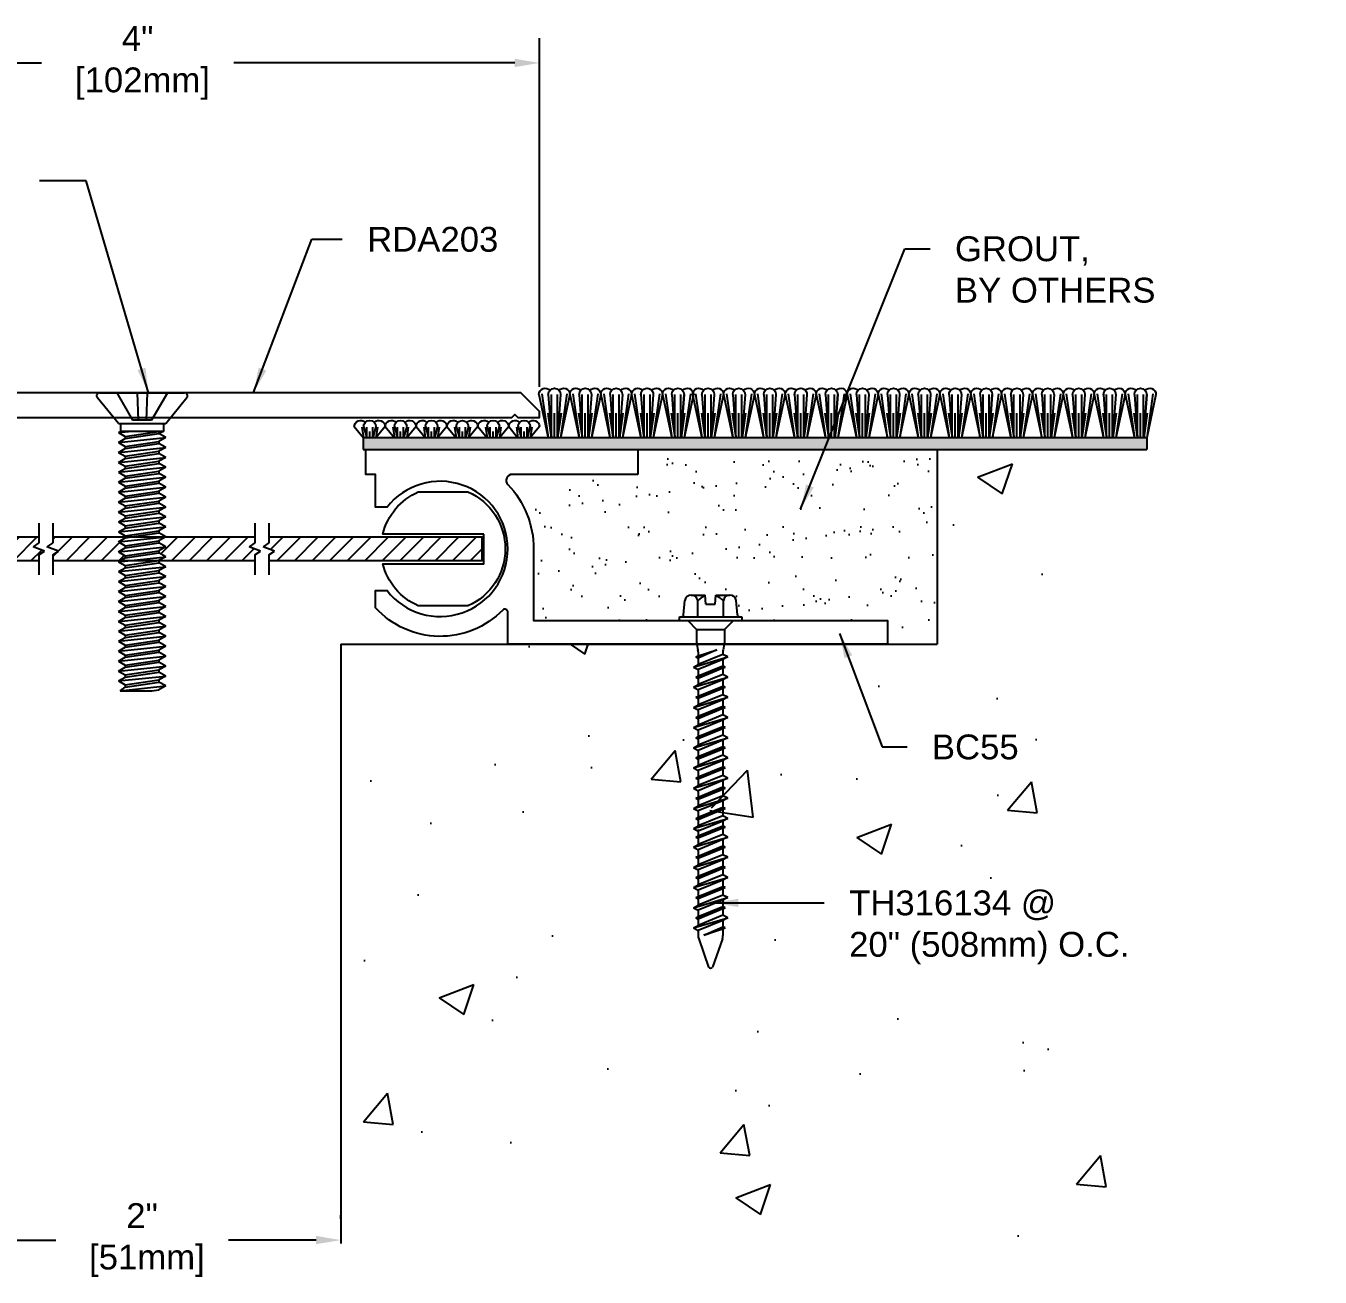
# Model space of a CAD drawing. Header units: inches. Extents: x -4.5 to 9.3, y 15.3 to 21.6.
# Drawn here: x 2.79 to 9.31, y 15.3 to 21.6 of the extents above; entities that cross this region are included whole.
import ezdxf

# ---------------------------------------------------------------- set-up
doc = ezdxf.new("R2010")
doc.units = ezdxf.units.IN
doc.header["$MEASUREMENT"] = 0
for name, color, linetype in [('Anchors', 4, 'Continuous'), ('Conditions', 1, 'Continuous'), ('Dimensions', 3, 'Continuous'), ('Metals', 7, 'Continuous'), ('TEXT', 2, 'Continuous')]:
    doc.layers.add(name, color=color, linetype=linetype)
doc.styles.add('ARIAL', font='arial.ttf')
doc.styles.get("Standard").update_dxf_attribs({"font": 'arial.ttf'})
doc.dimstyles.new('Arial', dxfattribs={"dimtxt": 0.125, "dimasz": 0.125, "dimexe": 0.125, "dimexo": 0.125, "dimgap": 0.125, "dimtad": 0, "dimtih": 1, "dimtoh": 1, "dimdec": 4, "dimzin": 3, "dimdsep": 46, "dimlunit": 4, "dimtxsty": 'ARIAL', "dimcen": 0.125, "dimadec": 0, "dimazin": 0, "dimtfac": 1, "dimtdec": 4, "dimtofl": 0, "dimtmove": 0, "dimatfit": 3, "dimfxl": 0, "dimfrac": 2, "dimtolj": 1, "dimtzin": 0, "dimarcsym": 0})

# ---------------------------------------------------------------- blocks, each defined once
blk = doc.blocks.new('*D12')
at = {"layer": 'Defpoints', "color": 0}
for p in [(5.3785, 21.4108), (1.3785, 19.6565), (5.3785, 19.6565)]:
    blk.add_point(p, dxfattribs=at)
at = {"layer": 'Dimensions', "color": 0, "lineweight": -2}
for p, q in [((1.3785, 19.7815), (1.3785, 21.5358)), ((5.3785, 19.7815), (5.3785, 21.5358)), ((1.5035, 21.4108), (2.8729, 21.4108)), ((5.2535, 21.4108), (3.8394, 21.4108))]:
    blk.add_line(p, q, dxfattribs=at)
at = {"layer": 'Dimensions', "color": 0}
for points in [[(1.5035, 21.4316), (1.5035, 21.3899), (1.3785, 21.4108)], [(5.2535, 21.4316), (5.2535, 21.3899), (5.3785, 21.4108)]]:
    blk.add_solid(points, dxfattribs=at)
at = {"layer": 'Dimensions', "color": 0, "insert": (3.3561, 21.4108), "char_height": 0.125, "attachment_point": 5, "style": 'ARIAL'}
blk.add_mtext('\\A1;4"\\P [102mm]', dxfattribs=at)
blk = doc.blocks.new('*D13')
at = {"layer": 'Defpoints', "color": 0}
for p in [(2.3785, 16.9784), (4.3785, 15.4888), (4.3785, 15.4709)]:
    blk.add_point(p, dxfattribs=at)
at = {"layer": 'Dimensions', "color": 0, "lineweight": -2}
for p, q in [((2.3785, 16.8534), (2.3785, 15.3638)), ((4.3785, 15.5959), (4.3785, 15.6138)), ((2.5035, 15.4888), (2.9438, 15.4888)), ((4.2535, 15.4888), (3.8132, 15.4888))]:
    blk.add_line(p, q, dxfattribs=at)
at = {"layer": 'Dimensions', "color": 0}
for points in [[(2.5035, 15.5097), (2.5035, 15.468), (2.3785, 15.4888)], [(4.2535, 15.5097), (4.2535, 15.468), (4.3785, 15.4888)]]:
    blk.add_solid(points, dxfattribs=at)
at = {"layer": 'Dimensions', "color": 0, "insert": (3.3785, 15.4888), "char_height": 0.125, "attachment_point": 5, "style": 'ARIAL'}
blk.add_mtext('\\A1;2"\\P [51mm]', dxfattribs=at)
blk = doc.blocks.new('TH316134')
for p, q in [((-0.1352, 0.029), (-0.129, 0.1001)), ((-0.0968, 0.1275), (-0.0272, 0.1275)), ((-0.0645, 0.0187), (-0.0645, 0.1001)), ((-0.0232, 0.0825), (-0.0272, 0.1275)), ((-0.0232, 0.0825), (0.0233, 0.0825)), ((0.0233, 0.0825), (0.0272, 0.1275)), ((0.0272, 0.1275), (0.0967, 0.1275)), ((0.0645, 0.0187), (0.0645, 0.1001)), ((0.1352, 0.029), (0.129, 0.1001)), ((-0.1568, 0), (-0.1568, 0.0187)), ((-0.1568, 0.0187), (0.1568, 0.0187)), ((-0.1568, 0), (0.1568, 0)), ((-0.1148, 0), (-0.0698, -0.045)), ((0.1148, 0), (0.0698, -0.045)), ((0.1568, 0.0187), (0.1568, 0)), ((-0.0698, -0.045), (-0.0698, -0.1121)), ((-0.0698, -0.045), (0.0698, -0.045)), ((0.0698, -0.045), (0.0698, -0.1121)), ((-0.0687, -0.1217), (-0.0633, -0.1477)), ((0.0687, -0.1217), (0.0633, -0.1477)), ((-0.0862, -0.2344), (0.0863, -0.1836)), ((-0.0737, -0.1836), (0.0321, -0.1471)), ((-0.0737, -0.1836), (-0.0623, -0.1774)), ((-0.0737, -0.1836), (-0.0623, -0.1898)), ((-0.0623, -0.1774), (0.0321, -0.1471)), ((0.0321, -0.1471), (-0.0623, -0.1898)), ((-0.0623, -0.1573), (-0.0623, -0.1774)), ((0.0623, -0.1707), (-0.0623, -0.2215)), ((-0.0623, -0.1898), (-0.0623, -0.2215)), ((0.0623, -0.1573), (0.0623, -0.1707)), ((0.0863, -0.1836), (0.0623, -0.1707)), ((0.0863, -0.1836), (0.0623, -0.1965)), ((-0.0862, -0.2344), (-0.0623, -0.2215)), ((-0.0862, -0.2344), (-0.0623, -0.2473)), ((-0.0737, -0.2852), (0.0737, -0.2344)), ((0.0623, -0.1965), (-0.0623, -0.2473)), ((-0.0623, -0.279), (0.0623, -0.2282)), ((0.0623, -0.2405), (-0.0623, -0.2913)), ((-0.0623, -0.2473), (-0.0623, -0.279)), ((0.0623, -0.1965), (0.0623, -0.2282)), ((0.0737, -0.2344), (0.0623, -0.2282)), ((0.0737, -0.2344), (0.0623, -0.2405)), ((0.0623, -0.2405), (0.0623, -0.2722)), ((-0.0862, -0.3359), (0.0863, -0.2852)), ((-0.0862, -0.3359), (-0.0623, -0.323)), ((-0.0737, -0.2852), (-0.0623, -0.279)), ((-0.0737, -0.2852), (-0.0623, -0.2913)), ((0.0623, -0.2722), (-0.0623, -0.323)), ((-0.0623, -0.2913), (-0.0623, -0.323)), ((0.0623, -0.2981), (-0.0623, -0.3489)), ((0.0863, -0.2852), (0.0623, -0.2722)), ((0.0863, -0.2852), (0.0623, -0.2981)), ((0.0623, -0.2981), (0.0623, -0.3298)), ((-0.0862, -0.3359), (-0.0623, -0.3489)), ((-0.0862, -0.4375), (0.0863, -0.3867)), ((-0.0737, -0.3867), (0.0737, -0.3359)), ((-0.0737, -0.3867), (-0.0623, -0.3806)), ((-0.0737, -0.3867), (-0.0623, -0.3929)), ((-0.0623, -0.3806), (0.0623, -0.3298)), ((0.0623, -0.3421), (-0.0623, -0.3929)), ((-0.0623, -0.3489), (-0.0623, -0.3806)), ((0.0623, -0.3738), (-0.0623, -0.4246)), ((0.0737, -0.3359), (0.0623, -0.3298)), ((0.0737, -0.3359), (0.0623, -0.3421)), ((0.0623, -0.3421), (0.0623, -0.3738)), ((0.0863, -0.3867), (0.0623, -0.3738)), ((0.0863, -0.3867), (0.0623, -0.3996)), ((-0.0862, -0.4375), (-0.0623, -0.4246)), ((-0.0862, -0.4375), (-0.0623, -0.4504)), ((-0.0737, -0.4883), (0.0737, -0.4375)), ((-0.0623, -0.3929), (-0.0623, -0.4246)), ((0.0623, -0.3996), (-0.0623, -0.4504)), ((-0.0623, -0.4821), (0.0623, -0.4313)), ((0.0623, -0.4437), (-0.0623, -0.4944)), ((-0.0623, -0.4504), (-0.0623, -0.4821)), ((0.0623, -0.3996), (0.0623, -0.4313)), ((0.0737, -0.4375), (0.0623, -0.4313)), ((0.0737, -0.4375), (0.0623, -0.4437)), ((0.0623, -0.4437), (0.0623, -0.4754)), ((-0.0862, -0.5391), (0.0863, -0.4883)), ((-0.0737, -0.4883), (-0.0623, -0.4821)), ((-0.0737, -0.4883), (-0.0623, -0.4944)), ((0.0623, -0.4754), (-0.0623, -0.5261)), ((-0.0623, -0.4944), (-0.0623, -0.5261)), ((0.0623, -0.5012), (-0.0623, -0.552)), ((0.0863, -0.4883), (0.0623, -0.4754)), ((0.0863, -0.4883), (0.0623, -0.5012)), ((0.0623, -0.5012), (0.0623, -0.5329)), ((-0.0862, -0.5391), (-0.0623, -0.5261)), ((-0.0862, -0.5391), (-0.0623, -0.552)), ((-0.0737, -0.5898), (0.0737, -0.5391)), ((-0.0737, -0.5898), (-0.0623, -0.5837)), ((-0.0623, -0.5837), (0.0623, -0.5329)), ((0.0623, -0.5452), (-0.0623, -0.596)), ((-0.0623, -0.552), (-0.0623, -0.5837)), ((0.0623, -0.5769), (-0.0623, -0.6277)), ((0.0737, -0.5391), (0.0623, -0.5329)), ((0.0737, -0.5391), (0.0623, -0.5452)), ((0.0623, -0.5452), (0.0623, -0.5769)), ((0.0863, -0.5898), (0.0623, -0.5769)), ((-0.0862, -0.6406), (0.0863, -0.5898)), ((-0.0862, -0.6406), (-0.0623, -0.6277)), ((-0.0862, -0.6406), (-0.0623, -0.6535)), ((-0.0737, -0.5898), (-0.0623, -0.596)), ((-0.0737, -0.6914), (0.0737, -0.6406)), ((-0.0623, -0.596), (-0.0623, -0.6277)), ((0.0623, -0.6028), (-0.0623, -0.6535)), ((-0.0623, -0.6852), (0.0623, -0.6345)), ((0.0623, -0.6468), (-0.0623, -0.6976)), ((0.0863, -0.5898), (0.0623, -0.6028)), ((0.0623, -0.6028), (0.0623, -0.6345)), ((0.0737, -0.6406), (0.0623, -0.6345)), ((0.0737, -0.6406), (0.0623, -0.6468)), ((0.0623, -0.6468), (0.0623, -0.6785)), ((-0.0862, -0.7422), (0.0863, -0.6914)), ((-0.0737, -0.6914), (-0.0623, -0.6852)), ((-0.0737, -0.6914), (-0.0623, -0.6976)), ((-0.0623, -0.6535), (-0.0623, -0.6852)), ((0.0623, -0.6785), (-0.0623, -0.7293)), ((-0.0623, -0.6976), (-0.0623, -0.7293)), ((0.0623, -0.7043), (-0.0623, -0.7551)), ((0.0863, -0.6914), (0.0623, -0.6785)), ((0.0863, -0.6914), (0.0623, -0.7043)), ((0.0623, -0.7043), (0.0623, -0.736)), ((-0.0862, -0.7422), (-0.0623, -0.7293)), ((-0.0862, -0.7422), (-0.0623, -0.7551)), ((-0.0737, -0.793), (0.0737, -0.7422)), ((-0.0623, -0.7868), (0.0623, -0.736)), ((0.0623, -0.7484), (-0.0623, -0.7991)), ((-0.0623, -0.7551), (-0.0623, -0.7868)), ((0.0623, -0.78), (-0.0623, -0.8308)), ((0.0737, -0.7422), (0.0623, -0.736)), ((0.0737, -0.7422), (0.0623, -0.7484)), ((0.0623, -0.7484), (0.0623, -0.78)), ((0.0863, -0.793), (0.0623, -0.78)), ((-0.0862, -0.8437), (0.0863, -0.793)), ((-0.0862, -0.8437), (-0.0623, -0.8308)), ((-0.0862, -0.8437), (-0.0623, -0.8567)), ((-0.0737, -0.793), (-0.0623, -0.7868)), ((-0.0737, -0.793), (-0.0623, -0.7991)), ((-0.0737, -0.8945), (0.0737, -0.8437)), ((-0.0623, -0.7991), (-0.0623, -0.8308)), ((0.0623, -0.8059), (-0.0623, -0.8567)), ((-0.0623, -0.8884), (0.0623, -0.8376)), ((0.0863, -0.793), (0.0623, -0.8059)), ((0.0623, -0.8059), (0.0623, -0.8376)), ((0.0737, -0.8437), (0.0623, -0.8376)), ((0.0737, -0.8437), (0.0623, -0.8499)), ((-0.0862, -0.9453), (0.0863, -0.8945)), ((-0.0737, -0.8945), (-0.0623, -0.8884)), ((-0.0737, -0.8945), (-0.0623, -0.9007)), ((0.0623, -0.8499), (-0.0623, -0.9007)), ((-0.0623, -0.8567), (-0.0623, -0.8884)), ((0.0623, -0.8816), (-0.0623, -0.9324)), ((-0.0623, -0.9007), (-0.0623, -0.9324)), ((0.0623, -0.9075), (-0.0623, -0.9582)), ((0.0623, -0.8499), (0.0623, -0.8816)), ((0.0863, -0.8945), (0.0623, -0.8816)), ((0.0863, -0.8945), (0.0623, -0.9075)), ((0.0623, -0.9075), (0.0623, -0.9391)), ((-0.0862, -0.9453), (-0.0623, -0.9324)), ((-0.0862, -0.9453), (-0.0623, -0.9582)), ((-0.0737, -0.9961), (0.0737, -0.9453)), ((-0.0623, -0.9899), (0.0623, -0.9391)), ((0.0623, -0.9515), (-0.0623, -1.0023)), ((-0.0623, -0.9582), (-0.0623, -0.9899)), ((0.0737, -0.9453), (0.0623, -0.9391)), ((0.0737, -0.9453), (0.0623, -0.9515)), ((0.0623, -0.9515), (0.0623, -0.9832)), ((-0.0862, -1.0469), (0.0863, -0.9961)), ((-0.0862, -1.0469), (-0.0623, -1.034)), ((-0.0737, -0.9961), (-0.0623, -0.9899)), ((-0.0737, -0.9961), (-0.0623, -1.0023)), ((-0.0737, -1.0898), (0.0737, -1.0391)), ((0.0623, -0.9832), (-0.0623, -1.034)), ((-0.0623, -1.0023), (-0.0623, -1.034)), ((0.0623, -1.009), (-0.0623, -1.0598)), ((-0.0623, -1.0837), (0.0623, -1.0329)), ((0.0863, -0.9961), (0.0623, -0.9832)), ((0.0863, -0.9961), (0.0623, -1.009)), ((0.0623, -1.0012), (0.0623, -1.0329)), ((0.0737, -1.0391), (0.0623, -1.0329)), ((0.0737, -1.0391), (0.0623, -1.0452)), ((-0.0862, -1.0469), (-0.0623, -1.0598)), ((-0.0862, -1.1406), (0.0863, -1.0898)), ((-0.0737, -1.0898), (-0.0623, -1.0837)), ((-0.0737, -1.0898), (-0.0623, -1.096)), ((0.0623, -1.0452), (-0.0623, -1.096)), ((-0.0623, -1.052), (-0.0623, -1.0837)), ((0.0623, -1.0769), (-0.0623, -1.1277)), ((-0.0623, -1.096), (-0.0623, -1.1277)), ((0.0623, -1.1028), (-0.0623, -1.1535)), ((0.0623, -1.0452), (0.0623, -1.0769)), ((0.0863, -1.0898), (0.0623, -1.0769)), ((0.0863, -1.0898), (0.0623, -1.1028)), ((0.0623, -1.1028), (0.0623, -1.1345)), ((-0.0862, -1.1406), (-0.0623, -1.1277)), ((-0.0862, -1.1406), (-0.0623, -1.1535)), ((-0.0737, -1.1914), (0.0737, -1.1406)), ((-0.0623, -1.1852), (0.0623, -1.1345)), ((0.0623, -1.1468), (-0.0623, -1.1976)), ((-0.0623, -1.1535), (-0.0623, -1.1852)), ((0.0737, -1.1406), (0.0623, -1.1345)), ((0.0737, -1.1406), (0.0623, -1.1468)), ((0.0623, -1.1468), (0.0623, -1.1785)), ((-0.0862, -1.2422), (0.0863, -1.1914)), ((-0.0862, -1.2422), (-0.0623, -1.2293)), ((-0.0737, -1.1914), (-0.0623, -1.1852)), ((-0.0737, -1.1914), (-0.0623, -1.1976)), ((0.0623, -1.1785), (-0.0623, -1.2293)), ((-0.0623, -1.1976), (-0.0623, -1.2293)), ((0.0623, -1.2043), (-0.0623, -1.2551)), ((-0.0623, -1.2868), (0.0623, -1.236)), ((0.0863, -1.1914), (0.0623, -1.1785)), ((0.0863, -1.1914), (0.0623, -1.2043)), ((0.0623, -1.2043), (0.0623, -1.236)), ((0.0737, -1.2422), (0.0623, -1.236)), ((-0.0862, -1.2422), (-0.0623, -1.2551)), ((-0.0862, -1.3437), (0.0863, -1.293)), ((-0.0737, -1.293), (0.0737, -1.2422)), ((-0.0737, -1.293), (-0.0623, -1.2868)), ((-0.0737, -1.293), (-0.0623, -1.2991)), ((0.0623, -1.2484), (-0.0623, -1.2991)), ((-0.0623, -1.2551), (-0.0623, -1.2868)), ((0.0623, -1.28), (-0.0623, -1.3308)), ((-0.0623, -1.2991), (-0.0623, -1.3308)), ((0.0737, -1.2422), (0.0623, -1.2484)), ((0.0623, -1.2484), (0.0623, -1.28)), ((0.0863, -1.293), (0.0623, -1.28)), ((0.0863, -1.293), (0.0623, -1.3059)), ((-0.0862, -1.3437), (-0.0623, -1.3308)), ((-0.0862, -1.3437), (-0.0623, -1.3567)), ((-0.0737, -1.3945), (0.0737, -1.3437)), ((0.0623, -1.3059), (-0.0623, -1.3567)), ((-0.0623, -1.3884), (0.0623, -1.3376)), ((0.0623, -1.3499), (-0.0623, -1.4007)), ((-0.0623, -1.3567), (-0.0623, -1.3884)), ((0.0623, -1.3059), (0.0623, -1.3376)), ((0.0737, -1.3437), (0.0623, -1.3376)), ((0.0737, -1.3437), (0.0623, -1.3499)), ((0.0623, -1.3499), (0.0623, -1.3816)), ((-0.0862, -1.4453), (0.0863, -1.3945)), ((-0.0862, -1.4453), (-0.0623, -1.4324)), ((-0.0737, -1.3945), (-0.0623, -1.3884)), ((-0.0737, -1.3945), (-0.0623, -1.4007)), ((0.0623, -1.3816), (-0.0623, -1.4324)), ((-0.0623, -1.4007), (-0.0623, -1.4324)), ((0.0623, -1.4075), (-0.0623, -1.4582)), ((0.0863, -1.3945), (0.0623, -1.3816)), ((0.0863, -1.3945), (0.0623, -1.4075)), ((0.0623, -1.4075), (0.0623, -1.4391)), ((-0.0862, -1.4453), (-0.0623, -1.4582)), ((-0.0862, -1.5469), (0.0863, -1.4961)), ((-0.0737, -1.4961), (0.0737, -1.4453)), ((-0.0737, -1.4961), (-0.0623, -1.4899)), ((-0.0737, -1.4961), (-0.0623, -1.5023)), ((-0.0623, -1.4899), (0.0623, -1.4391)), ((0.0623, -1.4515), (-0.0623, -1.5023)), ((-0.0623, -1.4582), (-0.0623, -1.4899)), ((0.0623, -1.4832), (-0.0623, -1.534)), ((0.0737, -1.4453), (0.0623, -1.4391)), ((0.0737, -1.4453), (0.0623, -1.4515)), ((0.0623, -1.4515), (0.0623, -1.4832)), ((0.0863, -1.4961), (0.0623, -1.4832)), ((0.0863, -1.4961), (0.0623, -1.509)), ((-0.0862, -1.5469), (-0.0623, -1.534)), ((-0.0862, -1.5469), (-0.0623, -1.5598)), ((-0.0623, -1.5023), (-0.0623, -1.534)), ((0.0623, -1.509), (-0.0623, -1.5598)), ((-0.0623, -1.5598), (-0.0623, -1.5857)), ((-0.0335, -1.5838), (0.0623, -1.5407)), ((-0.0335, -1.5838), (0.0737, -1.5469)), ((0.0623, -1.553), (-0.0335, -1.5838)), ((0.0623, -1.509), (0.0623, -1.5407)), ((0.0737, -1.5469), (0.0623, -1.5407)), ((0.0737, -1.5469), (0.0623, -1.553)), ((0.0623, -1.553), (0.0623, -1.5857)), ((-0.0596, -1.601), (-0.0096, -1.7438)), ((0.0596, -1.601), (0.0096, -1.7438))]:
    blk.add_line(p, q)
for centre, radius, start, end in [((-0.0968, 0.0948), 0.0327, 9.28497, 170.71503), ((0, 0.0379), 0.0896, 107.42152, 136.04074), ((0, 0.0379), 0.0896, 43.95926, 72.57848), ((0.0967, 0.0948), 0.0327, 9.28497, 170.71503), ((-0.1464, 0.03), 0.0112, 270, 355), ((0.1464, 0.03), 0.0112, 185, 270), ((-0.0232, -0.1121), 0.0465, 180, 191.9357), ((0.0233, -0.1121), 0.0465, 348.0643, 0), ((-0.1088, -0.1573), 0.0465, 0, 11.9357), ((0.1088, -0.1573), 0.0465, 168.0643, 180), ((-0.0158, -1.5857), 0.0465, 180, 199.30575), ((0.0158, -1.5857), 0.0465, 340.69425, 0), ((0, -1.7394), 0.0106, 204.10008, 335.89992)]:
    blk.add_arc(centre, radius, start, end)
blk = doc.blocks.new('Bc55')
blk.add_lwpolyline([(1.38, 0.855), (2.0131, 0.855, -0.659567), (2.0348, 0.8043, 0.192706), (1.905, 0.48), (1.905, 0.12), (0.125, 0.12), (0.125, 0), (2.035, 0), (2.035, 0.1616, -0.671875), (2.0607, 0.1721, 0.430668), (2.7, 0.1834), (2.7, 0.27), (2.6424, 0.27, -2.892356), (2.6424, 0.69), (2.7, 0.69), (2.7, 0.855), (2.75, 0.855), (2.75, 0.98), (1.38, 0.98)], format="xyb", close=True)
blk = doc.blocks.new('F14112S')
for p, q in [((-0.214, 0), (0.214, 0)), ((-0.1275, 0), (-0.0475, -0.1375)), ((-0.0247, 0), (-0.0198, -0.1375)), ((0.0247, 0), (0.0198, -0.1375)), ((0.1275, 0), (0.0475, -0.1375)), ((-0.119, -0.1554), (-0.2257, -0.0244)), ((0.119, -0.1554), (0.2257, -0.0244)), ((-0.119, -0.1554), (0.119, -0.1554)), ((-0.119, -0.2), (-0.108, -0.1946)), ((-0.119, -0.2), (-0.0679, -0.1946)), ((-0.108, -0.1554), (-0.108, -0.1946)), ((0.108, -0.1946), (-0.108, -0.1946)), ((-0.085, -0.2196), (0.085, -0.1946)), ((0.0475, -0.1375), (-0.0475, -0.1375)), ((0.108, -0.1946), (0.085, -0.2054)), ((0.108, -0.1554), (0.108, -0.1946)), ((-0.119, -0.2), (-0.085, -0.2196)), ((-0.119, -0.25), (0.119, -0.225)), ((-0.119, -0.25), (-0.085, -0.2304)), ((-0.119, -0.25), (-0.085, -0.2696)), ((-0.085, -0.2304), (0.085, -0.2054)), ((-0.085, -0.2196), (-0.085, -0.2304)), ((-0.085, -0.2696), (0.085, -0.2446)), ((-0.085, -0.2804), (0.085, -0.2554)), ((0.119, -0.225), (0.085, -0.2054)), ((0.119, -0.225), (0.085, -0.2446)), ((0.085, -0.2446), (0.085, -0.2554)), ((0.119, -0.275), (0.085, -0.2554)), ((-0.119, -0.3), (0.119, -0.275)), ((-0.119, -0.3), (-0.085, -0.2804)), ((-0.119, -0.3), (-0.085, -0.3196)), ((-0.119, -0.35), (0.119, -0.325)), ((-0.085, -0.2696), (-0.085, -0.2804)), ((-0.085, -0.3196), (0.085, -0.2946)), ((-0.085, -0.3304), (0.085, -0.3054)), ((-0.085, -0.3196), (-0.085, -0.3304)), ((0.119, -0.275), (0.085, -0.2946)), ((0.085, -0.2946), (0.085, -0.3054)), ((0.119, -0.325), (0.085, -0.3054)), ((0.119, -0.325), (0.085, -0.3446)), ((-0.119, -0.35), (-0.085, -0.3304)), ((-0.119, -0.35), (-0.085, -0.3696)), ((-0.119, -0.4), (0.119, -0.375)), ((-0.119, -0.4), (-0.085, -0.3804)), ((-0.085, -0.3696), (0.085, -0.3446)), ((-0.085, -0.3804), (0.085, -0.3554)), ((-0.085, -0.3696), (-0.085, -0.3804)), ((0.085, -0.3446), (0.085, -0.3554)), ((0.119, -0.375), (0.085, -0.3554)), ((0.119, -0.375), (0.085, -0.3946)), ((-0.119, -0.4), (-0.085, -0.4196)), ((-0.119, -0.45), (0.119, -0.425)), ((-0.119, -0.45), (-0.085, -0.4304)), ((-0.119, -0.45), (-0.085, -0.4696)), ((-0.085, -0.4196), (0.085, -0.3946)), ((-0.085, -0.4304), (0.085, -0.4054)), ((-0.085, -0.4196), (-0.085, -0.4304)), ((-0.085, -0.4696), (0.085, -0.4446)), ((-0.085, -0.4804), (0.085, -0.4554)), ((0.085, -0.3946), (0.085, -0.4054)), ((0.119, -0.425), (0.085, -0.4054)), ((0.119, -0.425), (0.085, -0.4446)), ((0.085, -0.4446), (0.085, -0.4554)), ((0.119, -0.475), (0.085, -0.4554)), ((-0.119, -0.5), (0.119, -0.475)), ((-0.119, -0.5), (-0.085, -0.4804)), ((-0.119, -0.5), (-0.085, -0.5196)), ((-0.085, -0.4696), (-0.085, -0.4804)), ((-0.085, -0.5196), (0.085, -0.4946)), ((-0.085, -0.5304), (0.085, -0.5054)), ((-0.085, -0.5196), (-0.085, -0.5304)), ((0.119, -0.475), (0.085, -0.4946)), ((0.085, -0.4946), (0.085, -0.5054)), ((0.119, -0.525), (0.085, -0.5054)), ((-0.119, -0.55), (0.119, -0.525)), ((-0.119, -0.55), (-0.085, -0.5304)), ((-0.119, -0.55), (-0.085, -0.5696)), ((-0.119, -0.6), (0.119, -0.575)), ((-0.119, -0.6), (-0.085, -0.5804)), ((-0.085, -0.5696), (0.085, -0.5446)), ((-0.085, -0.5804), (0.085, -0.5554)), ((-0.085, -0.5696), (-0.085, -0.5804)), ((0.119, -0.525), (0.085, -0.5446)), ((0.085, -0.5446), (0.085, -0.5554)), ((0.119, -0.575), (0.085, -0.5554)), ((0.119, -0.575), (0.085, -0.5946)), ((-0.119, -0.6), (-0.085, -0.6196)), ((-0.119, -0.65), (0.119, -0.625)), ((-0.119, -0.65), (-0.085, -0.6304)), ((-0.119, -0.65), (-0.085, -0.6696)), ((-0.085, -0.6196), (0.085, -0.5946)), ((-0.085, -0.6304), (0.085, -0.6054)), ((-0.085, -0.6196), (-0.085, -0.6304)), ((-0.085, -0.6696), (0.085, -0.6446)), ((0.085, -0.5946), (0.085, -0.6054)), ((0.119, -0.625), (0.085, -0.6054)), ((0.119, -0.625), (0.085, -0.6446)), ((0.085, -0.6446), (0.085, -0.6554)), ((-0.119, -0.7), (0.119, -0.675)), ((-0.119, -0.7), (-0.085, -0.6804)), ((-0.119, -0.7), (-0.085, -0.7196)), ((-0.085, -0.6804), (0.085, -0.6554)), ((-0.085, -0.6696), (-0.085, -0.6804)), ((-0.085, -0.7196), (0.085, -0.6946)), ((-0.085, -0.7304), (0.085, -0.7054)), ((0.119, -0.675), (0.085, -0.6554)), ((0.119, -0.675), (0.085, -0.6946)), ((0.085, -0.6946), (0.085, -0.7054)), ((0.119, -0.725), (0.085, -0.7054)), ((-0.119, -0.75), (0.119, -0.725)), ((-0.119, -0.75), (-0.085, -0.7304)), ((-0.119, -0.75), (-0.085, -0.7696)), ((-0.119, -0.8), (0.119, -0.775)), ((-0.119, -0.8), (-0.085, -0.7804)), ((-0.085, -0.7196), (-0.085, -0.7304)), ((-0.085, -0.7696), (0.085, -0.7446)), ((-0.085, -0.7804), (0.085, -0.7554)), ((-0.085, -0.7696), (-0.085, -0.7804)), ((0.119, -0.725), (0.085, -0.7446)), ((0.085, -0.7446), (0.085, -0.7554)), ((0.119, -0.775), (0.085, -0.7554)), ((0.119, -0.775), (0.085, -0.7946)), ((-0.119, -0.8), (-0.085, -0.8196)), ((-0.119, -0.85), (0.119, -0.825)), ((-0.119, -0.85), (-0.085, -0.8304)), ((-0.085, -0.8196), (0.085, -0.7946)), ((-0.085, -0.8304), (0.085, -0.8054)), ((-0.085, -0.8196), (-0.085, -0.8304)), ((-0.085, -0.8696), (0.085, -0.8446)), ((0.085, -0.7946), (0.085, -0.8054)), ((0.119, -0.825), (0.085, -0.8054)), ((0.119, -0.825), (0.085, -0.8446)), ((0.085, -0.8446), (0.085, -0.8554)), ((-0.119, -0.85), (-0.085, -0.8696)), ((-0.119, -0.9), (0.119, -0.875)), ((-0.119, -0.9), (-0.085, -0.8804)), ((-0.119, -0.9), (-0.085, -0.9196)), ((-0.085, -0.8804), (0.085, -0.8554)), ((-0.085, -0.8696), (-0.085, -0.8804)), ((-0.085, -0.9196), (0.085, -0.8946)), ((-0.085, -0.9304), (0.085, -0.9054)), ((0.119, -0.875), (0.085, -0.8554)), ((0.119, -0.875), (0.085, -0.8946)), ((0.085, -0.8946), (0.085, -0.9054)), ((0.119, -0.925), (0.085, -0.9054)), ((-0.119, -0.95), (0.119, -0.925)), ((-0.119, -0.95), (-0.085, -0.9304)), ((-0.119, -0.95), (-0.085, -0.9696)), ((-0.119, -1), (0.119, -0.975)), ((-0.085, -0.9196), (-0.085, -0.9304)), ((-0.085, -0.9696), (0.085, -0.9446)), ((-0.085, -0.9804), (0.085, -0.9554)), ((-0.085, -0.9696), (-0.085, -0.9804)), ((0.119, -0.925), (0.085, -0.9446)), ((0.085, -0.9446), (0.085, -0.9554)), ((0.119, -0.975), (0.085, -0.9554)), ((0.119, -0.975), (0.085, -0.9946)), ((-0.119, -1), (-0.085, -0.9804)), ((-0.119, -1), (-0.085, -1.0196)), ((-0.119, -1.05), (0.119, -1.025)), ((-0.119, -1.05), (-0.085, -1.0304)), ((-0.085, -1.0196), (0.085, -0.9946)), ((-0.085, -1.0304), (0.085, -1.0054)), ((-0.085, -1.0196), (-0.085, -1.0304)), ((0.085, -0.9946), (0.085, -1.0054)), ((0.119, -1.025), (0.085, -1.0054)), ((0.119, -1.025), (0.085, -1.0446)), ((-0.119, -1.05), (-0.085, -1.0696)), ((-0.119, -1.1), (0.119, -1.075)), ((-0.119, -1.1), (-0.085, -1.0804)), ((-0.119, -1.1), (-0.085, -1.1196)), ((-0.085, -1.0696), (0.085, -1.0446)), ((-0.085, -1.0804), (0.085, -1.0554)), ((-0.085, -1.0696), (-0.085, -1.0804)), ((-0.085, -1.1196), (0.085, -1.0946)), ((-0.085, -1.1304), (0.085, -1.1054)), ((0.085, -1.0446), (0.085, -1.0554)), ((0.119, -1.075), (0.085, -1.0554)), ((0.119, -1.075), (0.085, -1.0946)), ((0.085, -1.0946), (0.085, -1.1054)), ((0.119, -1.125), (0.085, -1.1054)), ((-0.119, -1.15), (0.119, -1.125)), ((-0.119, -1.15), (-0.085, -1.1304)), ((-0.119, -1.15), (-0.085, -1.1696)), ((-0.085, -1.1196), (-0.085, -1.1304)), ((-0.085, -1.1696), (0.085, -1.1446)), ((-0.085, -1.1804), (0.085, -1.1554)), ((-0.085, -1.1696), (-0.085, -1.1804)), ((0.119, -1.125), (0.085, -1.1446)), ((0.085, -1.1446), (0.085, -1.1554)), ((0.119, -1.175), (0.085, -1.1554)), ((-0.119, -1.2), (0.119, -1.175)), ((-0.119, -1.2), (-0.085, -1.1804)), ((-0.119, -1.2), (-0.085, -1.2196)), ((-0.119, -1.25), (0.119, -1.225)), ((-0.119, -1.25), (-0.085, -1.2304)), ((-0.085, -1.2196), (0.085, -1.1946)), ((-0.085, -1.2304), (0.085, -1.2054)), ((-0.085, -1.2196), (-0.085, -1.2304)), ((0.119, -1.175), (0.085, -1.1946)), ((0.085, -1.1946), (0.085, -1.2054)), ((0.119, -1.225), (0.085, -1.2054)), ((0.119, -1.225), (0.085, -1.2446)), ((-0.119, -1.25), (-0.085, -1.2696)), ((-0.119, -1.3), (0.119, -1.275)), ((-0.119, -1.3), (-0.085, -1.2804)), ((-0.119, -1.3), (-0.085, -1.3196)), ((-0.085, -1.2696), (0.085, -1.2446)), ((-0.085, -1.2804), (0.085, -1.2554)), ((-0.085, -1.2696), (-0.085, -1.2804)), ((-0.085, -1.3196), (0.085, -1.2946)), ((0.085, -1.2446), (0.085, -1.2554)), ((0.119, -1.275), (0.085, -1.2554)), ((0.119, -1.275), (0.085, -1.2946)), ((0.085, -1.2946), (0.085, -1.3054)), ((-0.119, -1.35), (0.119, -1.325)), ((-0.119, -1.35), (-0.085, -1.3304)), ((-0.119, -1.35), (-0.085, -1.3696)), ((-0.085, -1.3304), (0.085, -1.3054)), ((-0.085, -1.3196), (-0.085, -1.3304)), ((-0.085, -1.3696), (0.085, -1.3446)), ((-0.085, -1.3804), (0.085, -1.3554)), ((0.119, -1.325), (0.085, -1.3054)), ((0.119, -1.325), (0.085, -1.3446)), ((0.085, -1.3446), (0.085, -1.3554)), ((0.119, -1.375), (0.085, -1.3554)), ((-0.119, -1.4), (0.119, -1.375)), ((-0.119, -1.4), (-0.085, -1.3804)), ((-0.119, -1.4), (-0.085, -1.4196)), ((-0.119, -1.45), (0.119, -1.425)), ((-0.119, -1.45), (-0.085, -1.4304)), ((-0.085, -1.3696), (-0.085, -1.3804)), ((-0.085, -1.4196), (0.085, -1.3946)), ((-0.085, -1.4304), (0.085, -1.4054)), ((-0.085, -1.4196), (-0.085, -1.4304)), ((0.119, -1.375), (0.085, -1.3946)), ((0.085, -1.3946), (0.085, -1.4054)), ((0.119, -1.425), (0.085, -1.4054)), ((0.119, -1.425), (0.085, -1.4446)), ((-0.119, -1.45), (-0.085, -1.4696)), ((-0.1099, -1.5), (0.119, -1.475)), ((-0.1099, -1.5), (-0.085, -1.4804)), ((-0.085, -1.4696), (0.085, -1.4446)), ((-0.085, -1.4804), (0.085, -1.4554)), ((-0.085, -1.4696), (-0.085, -1.4804)), ((0.0485, -1.5), (0.085, -1.4946)), ((0.085, -1.4446), (0.085, -1.4554)), ((0.119, -1.475), (0.085, -1.4554)), ((0.119, -1.475), (0.085, -1.4946)), ((-0.1099, -1.5), (0.0485, -1.5))]:
    blk.add_line(p, q)
for centre, start, end in [((-0.214, -0.015), 90, 219.03203), ((0.214, -0.015), 320.96797, 90)]:
    blk.add_arc(centre, 0.015, start, end)
blk = doc.blocks.new('carpet-teeth2')
for points in [[(1.0485, 1.2527), (1.0952, 1.0335)], [(1.0635, 1.2548), (1.0951, 1.0335)], [(1.111, 1.0335), (1.111, 1.2527)], [(1.1414, 1.0335), (1.1414, 1.2527)], [(1.157, 1.2527), (1.1414, 1.0335)], [(1.2039, 1.2527), (1.1571, 1.0335)], [(1.1888, 1.2548), (1.1573, 1.0335)], [(1.2039, 1.2527), (1.2506, 1.0335)], [(1.2189, 1.2548), (1.2505, 1.0335)], [(1.2507, 1.2527), (1.2664, 1.0335)], [(1.2664, 1.0335), (1.2664, 1.2527)], [(1.2968, 1.0335), (1.2968, 1.2527)], [(1.3124, 1.2527), (1.2968, 1.0335)], [(1.3593, 1.2527), (1.3125, 1.0335)], [(1.3442, 1.2548), (1.3127, 1.0335)], [(1.3593, 1.2527), (1.406, 1.0335)], [(1.3743, 1.2548), (1.4059, 1.0335)], [(1.4061, 1.2527), (1.4218, 1.0335)], [(1.4218, 1.0335), (1.4218, 1.2527)], [(1.4678, 1.2527), (1.4522, 1.0335)], [(1.4522, 1.0335), (1.4522, 1.2527)], [(1.4996, 1.2548), (1.4684, 1.0356)], [(1.5147, 1.2527), (1.4684, 1.0356)], [(1.5147, 1.2527), (1.5614, 1.0335)], [(1.5297, 1.2548), (1.561, 1.0356)], [(1.5615, 1.2527), (1.5772, 1.0335)], [(1.5772, 1.0335), (1.5772, 1.2527)], [(1.6232, 1.2527), (1.6076, 1.0335)], [(1.6076, 1.0335), (1.6076, 1.2527)], [(1.6701, 1.2527), (1.6233, 1.0335)], [(1.655, 1.2548), (1.6238, 1.0356)], [(1.6701, 1.2527), (1.7168, 1.0335)], [(1.6851, 1.2548), (1.7167, 1.0335)], [(1.7169, 1.2527), (1.7326, 1.0335)], [(1.7326, 1.0335), (1.7326, 1.2527)], [(1.7786, 1.2527), (1.763, 1.0335)], [(1.763, 1.0335), (1.763, 1.2527)], [(1.8255, 1.2527), (1.7787, 1.0335)], [(1.8104, 1.2548), (1.7792, 1.0356)], [(1.0926, 1.1585), (1.1104, 1.0335)], [(1.1262, 1.0335), (1.1262, 1.1585)], [(1.1597, 1.1585), (1.1425, 1.0378)], [(1.248, 1.1585), (1.2658, 1.0335)], [(1.2816, 1.0335), (1.2816, 1.1585)], [(1.3151, 1.1585), (1.2973, 1.0335)], [(1.4034, 1.1585), (1.4212, 1.0335)], [(1.437, 1.0335), (1.437, 1.1585)], [(1.4705, 1.1585), (1.4533, 1.0378)], [(1.5588, 1.1585), (1.5766, 1.0335)], [(1.5924, 1.0335), (1.5924, 1.1585)], [(1.6259, 1.1585), (1.6081, 1.0335)], [(1.7142, 1.1585), (1.732, 1.0335)], [(1.7478, 1.0335), (1.7478, 1.1585)], [(1.7813, 1.1585), (1.7635, 1.0335)], [(1.0951, 1.0335), (1.7787, 1.0335)]]:
    blk.add_lwpolyline(points)
blk.add_lwpolyline([(1.0953, 1.2527), (1.111, 1.0335)], close=True)
for centre, radius, start, end in [((1.0797, 1.2527), 0.0312, 41.211, 180), ((1.1262, 1.2527), 0.0308, 0, 180), ((1.1726, 1.2527), 0.0312, 0, 138.789), ((1.2351, 1.2527), 0.0312, 41.211, 180), ((1.2816, 1.2527), 0.0307, 355.92228, 184.07772), ((1.328, 1.2527), 0.0312, 0, 138.789), ((1.3905, 1.2527), 0.0312, 41.211, 180), ((1.437, 1.2527), 0.0308, 0, 180), ((1.4834, 1.2527), 0.0312, 0, 138.789), ((1.5459, 1.2527), 0.0312, 41.211, 180), ((1.5924, 1.2527), 0.0308, 0, 180), ((1.6388, 1.2527), 0.0312, 0, 138.789), ((1.7013, 1.2527), 0.0312, 41.211, 180), ((1.7478, 1.2527), 0.0308, 0, 180), ((1.7942, 1.2527), 0.0312, 0, 138.789)]:
    blk.add_arc(centre, radius, start, end)
at = {"insert": (1.0952, 1.0336), "char_height": 0.0000478, "width": 0.00109, "attachment_point": 1}
blk.add_mtext('{\\fArial|b0|i0|c0|p34;BALCO TOOTHBRUSH}', dxfattribs=at)
blk = doc.blocks.new('carpet-teeth2small')
for points in [[(-0.0466, 0.057), (0.0002, 0)], [(-0.0078, 0.0548), (0, 0)], [(0, 0), (0.6836, 0)], [(0.0107, 0.0324), (0.0154, 0)], [(0.0159, 0), (0.0159, 0.0548)], [(0.0311, 0), (0.0311, 0.0324)], [(0.0619, 0.057), (0.0463, 0)], [(0.0463, 0), (0.0463, 0.0548)], [(0.0515, 0.0324), (0.0475, 0.0043)], [(0.1088, 0.057), (0.062, 0)], [(0.07, 0.0548), (0.0622, 0)], [(0.1088, 0.057), (0.1556, 0)], [(0.1476, 0.0548), (0.1554, 0)], [(0.1557, 0.057), (0.1713, 0)], [(0.1661, 0.0324), (0.1708, 0)], [(0.1713, 0), (0.1713, 0.0548)], [(0.1865, 0), (0.1865, 0.0324)], [(0.2172, 0.057), (0.2017, 0)], [(0.2017, 0), (0.2017, 0.0548)], [(0.2069, 0.0324), (0.2022, 0)], [(0.2642, 0.057), (0.2174, 0)], [(0.2254, 0.0548), (0.2176, 0)], [(0.2642, 0.057), (0.311, 0)], [(0.303, 0.0548), (0.3108, 0)], [(0.3111, 0.057), (0.3267, 0)], [(0.3215, 0.0324), (0.3262, 0)], [(0.3267, 0), (0.3267, 0.0548)], [(0.3419, 0), (0.3419, 0.0324)], [(0.3727, 0.057), (0.3571, 0)], [(0.3571, 0), (0.3571, 0.0548)], [(0.3623, 0.0324), (0.3583, 0.0043)], [(0.4196, 0.057), (0.3733, 0.0021)], [(0.3808, 0.0548), (0.3733, 0.0021)], [(0.4196, 0.057), (0.4664, 0)], [(0.4584, 0.0548), (0.4659, 0.0021)], [(0.4665, 0.057), (0.4821, 0)], [(0.4769, 0.0324), (0.4816, 0)], [(0.4821, 0), (0.4821, 0.0548)], [(0.4973, 0), (0.4973, 0.0324)], [(0.5281, 0.057), (0.5125, 0)], [(0.5125, 0), (0.5125, 0.0548)], [(0.5177, 0.0324), (0.513, 0)], [(0.575, 0.057), (0.5282, 0)], [(0.5362, 0.0548), (0.5287, 0.0021)], [(0.575, 0.057), (0.6218, 0)], [(0.6138, 0.0548), (0.6216, 0)], [(0.6219, 0.057), (0.6375, 0)], [(0.6323, 0.0324), (0.637, 0)], [(0.6375, 0), (0.6375, 0.0548)], [(0.6527, 0), (0.6527, 0.0324)], [(0.6835, 0.057), (0.6679, 0)], [(0.6679, 0), (0.6679, 0.0548)], [(0.6731, 0.0324), (0.6684, 0)], [(0.7304, 0.057), (0.6836, 0)], [(0.6916, 0.0548), (0.6841, 0.0021)]]:
    blk.add_lwpolyline(points)
blk.add_lwpolyline([(0.0003, 0.057), (0.0159, 0)], close=True)
for centre, radius, start, end in [((-0.0154, 0.057), 0.0312, 41.211, 180), ((0.0311, 0.057), 0.0308, 0, 180), ((0.0775, 0.057), 0.0312, 0, 138.789), ((0.14, 0.057), 0.0312, 41.211, 180), ((0.1865, 0.057), 0.0307, 355.92228, 184.07772), ((0.2329, 0.057), 0.0312, 0, 138.789), ((0.2954, 0.057), 0.0312, 41.211, 180), ((0.3419, 0.057), 0.0308, 0, 180), ((0.3883, 0.057), 0.0312, 0, 138.789), ((0.4508, 0.057), 0.0312, 41.211, 180), ((0.4973, 0.057), 0.0308, 0, 180), ((0.5437, 0.057), 0.0312, 0, 138.789), ((0.6062, 0.057), 0.0312, 41.211, 180), ((0.6527, 0.057), 0.0308, 0, 180), ((0.6991, 0.057), 0.0312, 0, 138.789)]:
    blk.add_arc(centre, radius, start, end)
at = {"insert": (0.0002, 0.0001), "char_height": 0.0000478, "width": 0.00109, "attachment_point": 1}
blk.add_mtext('{\\fArial|b0|i0|c0|p34;BALCO TOOTHBRUSH}', dxfattribs=at)
blk = doc.blocks.new('CARPET')
at = {"layer": 'Conditions'}
h = blk.add_hatch(dxfattribs=at)
h.set_pattern_fill('EXPAND', color=256, scale=0.125, style=0)
h.set_pattern_definition([(30, (-1.70517, -0.368407), (2e-11, 0.075), [0.0625, -0.0125]), (330, (-1.70517, -0.368407), (0.0649519, 0.0375), [0.0625, -0.0125]), (330, (-1.65105, -0.337157), (0.0649519, 0.0375), [0.0625, -0.0125]), (30, (-1.65105, -0.324657), (2e-11, 0.075), [0.0625, -0.0125])])
h.paths.add_polyline_path([(5.341, 5.9914), (5.341, 6.0496), (4.6558, 6.0496), (1.5756, 6.0496), (1.3992, 6.0496), (1.3992, 5.9914)])
for p, q in [((1.3992, 6.0496), (1.3992, 5.9914)), ((5.341, 5.9914), (1.3992, 5.9914)), ((1.5756, 6.0496), (5.341, 6.0496)), ((4.5004, 6.0496), (4.5626, 6.0496)), ((5.341, 6.0496), (5.341, 5.9914))]:
    blk.add_line(p, q, dxfattribs=at)
for points in [[(4.4538, 6.1066), (4.5006, 6.0496)], [(4.4926, 6.1044), (4.5004, 6.0496)], [(4.5111, 6.082), (4.5158, 6.0496)], [(4.5163, 6.0496), (4.5163, 6.1044)], [(4.5315, 6.0496), (4.5315, 6.082)], [(4.5623, 6.1066), (4.5467, 6.0496)], [(4.5467, 6.0496), (4.5467, 6.1044)], [(4.5519, 6.082), (4.5479, 6.0539)], [(4.6092, 6.1066), (4.5625, 6.0496)], [(4.5704, 6.1044), (4.5626, 6.0496)]]:
    blk.add_lwpolyline(points, dxfattribs=at)
blk.add_lwpolyline([(4.5007, 6.1066), (4.5163, 6.0496)], close=True, dxfattribs=at)
for centre, radius, start, end in [((4.4851, 6.1066), 0.0312, 41.211, 180), ((4.5315, 6.1066), 0.0308, 0, 180), ((4.578, 6.1066), 0.0312, 0, 138.789)]:
    blk.add_arc(centre, radius, start, end, dxfattribs=at)
for name, p in [('carpet-teeth2', (0.304, 5.0161)), ('carpet-teeth2', (1.0807, 5.0161)), ('carpet-teeth2', (1.8584, 5.0161)), ('carpet-teeth2', (2.6313, 5.0161)), ('carpet-teeth2small', (4.6558, 6.0496))]:
    blk.add_blockref(name, p, dxfattribs=at)
at = {"layer": 'Conditions', "insert": (4.5006, 6.0497), "char_height": 0.0000478, "width": 0.00109, "attachment_point": 1}
blk.add_mtext('{\\fArial|b0|i0|c0|p34;BALCO TOOTHBRUSH}', dxfattribs=at)
blk = doc.blocks.new('SB6')
h = blk.add_hatch()
h.set_pattern_fill('ANSI31', color=256, scale=0.5, style=0)
h.paths.add_polyline_path([(7.021, 5.4314), (7.021, 5.4614), (7.0498, 5.4805), (6.9922, 5.5023), (7.021, 5.5214), (7.021, 5.5514), (6.5718, 5.5514), (6.5386, 5.5323), (6.5386, 5.5215), (6.5726, 5.5019), (6.5386, 5.4823), (6.5386, 5.4715), (6.5726, 5.4519), (6.5386, 5.4323), (6.5386, 5.4314)])
h.paths.add_polyline_path([(6.004, 5.5514), (6.004, 5.5214), (5.9752, 5.5023), (6.0329, 5.4805), (6.004, 5.4614), (6.004, 5.4314), (6.3424, 5.4314), (6.3686, 5.4465), (6.3686, 5.4573), (6.3346, 5.4769), (6.3686, 5.4965), (6.3686, 5.5073), (6.3346, 5.5269), (6.3686, 5.5465), (6.3686, 5.5514)])
h.paths.add_polyline_path([(7.091, 5.5514), (7.091, 5.5214), (7.0622, 5.5023), (7.1198, 5.4805), (7.091, 5.4614), (7.091, 5.4314), (8.1625, 5.4314), (8.1625, 5.5514)])
h.paths.add_polyline_path([(5.2161, 5.5514), (5.2161, 5.4314), (5.934, 5.4314), (5.934, 5.4614), (5.9629, 5.4805), (5.9052, 5.5023), (5.934, 5.5214), (5.934, 5.5514)])
for p, q in [((5.934, 5.6214), (5.934, 5.5214)), ((6.004, 5.6214), (6.004, 5.5214)), ((7.021, 5.6214), (7.021, 5.5214)), ((7.091, 5.6214), (7.091, 5.5214)), ((5.934, 5.5214), (5.9052, 5.5023)), ((5.9629, 5.4805), (5.9052, 5.5023)), ((5.934, 5.4614), (5.9629, 5.4805)), ((6.004, 5.5214), (5.9752, 5.5023)), ((6.0329, 5.4805), (5.9752, 5.5023)), ((6.004, 5.4614), (6.0329, 5.4805)), ((7.021, 5.5214), (6.9922, 5.5023)), ((7.0498, 5.4805), (6.9922, 5.5023)), ((7.021, 5.4614), (7.0498, 5.4805)), ((7.091, 5.5214), (7.0622, 5.5023)), ((7.1198, 5.4805), (7.0622, 5.5023)), ((7.091, 5.4614), (7.1198, 5.4805)), ((5.934, 5.4614), (5.934, 5.3614)), ((6.004, 5.4614), (6.004, 5.3614)), ((7.021, 5.4614), (7.021, 5.3614)), ((7.091, 5.4614), (7.091, 5.3614))]:
    blk.add_line(p, q)
for points in [[(5.2572, 5.5657, 0.233897), (5.0786, 5.7778), (4.8286, 5.7778, 0.654654), (4.8286, 5.205), (5.0786, 5.205, 0.233897), (5.2572, 5.417), (5.2161, 5.4314), (5.2161, 5.5514)], [(8.173, 5.5657), (7.6647, 5.5657, -0.233897), (7.8432, 5.7778), (8.0932, 5.7778, -0.654654), (8.0932, 5.205), (7.8432, 5.205, -0.233897), (7.6647, 5.417), (8.173, 5.417)]]:
    blk.add_lwpolyline(points, format="xyb", close=True)
for points in [[(5.2161, 5.5514), (5.934, 5.5514)], [(6.004, 5.5514), (7.021, 5.5514)], [(7.091, 5.5514), (8.1625, 5.5514), (8.1625, 5.4314), (7.091, 5.4314)], [(5.934, 5.4314), (5.2161, 5.4314)], [(7.021, 5.4314), (6.004, 5.4314)]]:
    blk.add_lwpolyline(points)
blk = doc.blocks.new('RDA203')
blk.add_lwpolyline([(0.11, 0), (0.125, 0.015), (0.14, 0), (3.86, 0), (3.875, 0.015), (3.89, 0), (4, 0), (4, 0.03), (3.905, 0.125), (0.095, 0.125), (0, 0.03), (0, 0)], close=True)

msp = doc.modelspace()

# ---------------------------------------------------------------- hatches: boundary and pattern name
at = {"layer": 'Conditions'}
h = msp.add_hatch(dxfattribs=at)
h.set_pattern_fill('AR-CONC', color=256, scale=0.25, style=0)
h.set_pattern_definition([(50, (-3.7803, 13.1062), (1.79315, -0.15688), [0.1875, -2.0625]), (355, (-3.7803, 13.1062), (-0.34688, 1.88048), [0.15, -1.65]), (100.451, (-3.6309, 13.0931), (1.44627, 1.7236), [0.15935, -1.75286]), (46.184, (-3.7803, 13.6062), (2.6681, -0.4138), [0.28125, -3.09375]), (96.636, (-3.558, 13.5717), (2.33666, 2.4353), [0.23903, -2.6293]), (351.184, (-3.7803, 13.6062), (2.33665, 2.4353), [0.225, -2.475]), (21, (-3.5303, 13.4812), (1.49227, -1.00655), [0.1875, -2.0625]), (326, (-3.5303, 13.4812), (0.6083, 1.81288), [0.15, -1.65]), (71.451, (-3.406, 13.3973), (2.10056, 0.80633), [0.15935, -1.75286]), (37.5, (-3.7803, 13.1062), (0.0304, 0.832235), [0, -1.63, 0, -1.675, 0, -1.65625]), (7.5, (-3.7803, 13.1062), (0.657674, 0.98603), [0, -0.955, 0, -1.5925, 0, -0.63125]), (327.5, (-4.3378, 13.1062), (1.334556, -0.056387), [0, -0.625, 0, -1.95, 0, -2.5875]), (317.5, (-4.5878, 13.1062), (1.457965, 0.25026), [0, -0.8125, 0, -1.295, 0, -1.8375])])
h.paths.add_polyline_path([(8.25655, 19.46597), (7.3785, 19.46597), (7.3785, 18.48597), (6.2426, 18.48597), (6.23675, 18.45829, 0.0521265), (6.23575, 18.44867), (6.23575, 18.4353), (6.25975, 18.42237), (6.23575, 18.40945), (6.23575, 18.37776), (6.24719, 18.37159), (6.23575, 18.36543), (6.23575, 18.33374), (6.25975, 18.32081), (6.23575, 18.30789), (6.23575, 18.27619), (6.24719, 18.27003), (6.23575, 18.26387), (6.23575, 18.23217), (6.25975, 18.21925), (6.23575, 18.20632), (6.23575, 18.17463), (6.24719, 18.16847), (6.23575, 18.1623), (6.23575, 18.13061), (6.25975, 18.11769), (6.23575, 18.10476), (6.23575, 18.07307), (6.24719, 18.0669), (6.23575, 18.06074), (6.23575, 18.02905), (6.25975, 18.01612), (6.23575, 18.0032), (6.23575, 17.97151), (6.24719, 17.96534), (6.23575, 17.95918), (6.23575, 17.92749), (6.25975, 17.91456), (6.23575, 17.90164), (6.23575, 17.86994), (6.24719, 17.86378), (6.23575, 17.85762), (6.23575, 17.82592), (6.25975, 17.813), (6.23575, 17.80007), (6.23575, 17.76838), (6.24719, 17.76222), (6.23575, 17.75605), (6.23575, 17.72436), (6.25975, 17.71144), (6.23575, 17.69851), (6.23575, 17.66682), (6.24719, 17.66065), (6.23575, 17.65449), (6.23575, 17.6228), (6.25975, 17.60987), (6.23575, 17.59695), (6.23575, 17.57307), (6.24719, 17.5669), (6.23575, 17.56074), (6.23575, 17.52905), (6.25975, 17.51612), (6.23575, 17.5032), (6.23575, 17.47151), (6.24719, 17.46534), (6.23575, 17.45918), (6.23575, 17.42749), (6.25975, 17.41456), (6.23575, 17.40164), (6.23575, 17.36994), (6.24719, 17.36378), (6.23575, 17.35762), (6.23575, 17.32592), (6.25975, 17.313), (6.23575, 17.30007), (6.23575, 17.26838), (6.24719, 17.26222), (6.23575, 17.25605), (6.23575, 17.22436), (6.25975, 17.21144), (6.23575, 17.19851), (6.23575, 17.16682), (6.24719, 17.16065), (6.23575, 17.15449), (6.23575, 17.1228), (6.25975, 17.10987), (6.23575, 17.09695), (6.23575, 17.06526), (6.24719, 17.05909), (6.23575, 17.05293), (6.23575, 17.02031, -0.084437), (6.23313, 17.00493), (6.18372, 16.86388, -0.7741233), (6.16327, 16.86388), (6.11386, 17.00493, -0.084437), (6.11125, 17.02031), (6.11125, 17.04617), (6.08725, 17.05909), (6.11125, 17.07202), (6.11125, 17.10371), (6.0998, 17.10987), (6.11125, 17.11604), (6.11125, 17.14773), (6.08725, 17.16065), (6.11125, 17.17358), (6.11125, 17.20527), (6.0998, 17.21144), (6.11125, 17.2176), (6.11125, 17.24929), (6.08725, 17.26222), (6.11125, 17.27514), (6.11125, 17.30683), (6.0998, 17.313), (6.11125, 17.31916), (6.11125, 17.35085), (6.08725, 17.36378), (6.11125, 17.3767), (6.11125, 17.4084), (6.0998, 17.41456), (6.11125, 17.42072), (6.11125, 17.45242), (6.08725, 17.46534), (6.11125, 17.47827), (6.11125, 17.50996), (6.0998, 17.51612), (6.11125, 17.52229), (6.11125, 17.54617), (6.08725, 17.55909), (6.11125, 17.57202), (6.11125, 17.60371), (6.0998, 17.60987), (6.11125, 17.61604), (6.11125, 17.64773), (6.08725, 17.66065), (6.11125, 17.67358), (6.11125, 17.70527), (6.0998, 17.71144), (6.11125, 17.7176), (6.11125, 17.74929), (6.08725, 17.76222), (6.11125, 17.77514), (6.11125, 17.80683), (6.0998, 17.813), (6.11125, 17.81916), (6.11125, 17.85085), (6.08725, 17.86378), (6.11125, 17.8767), (6.11125, 17.9084), (6.0998, 17.91456), (6.11125, 17.92072), (6.11125, 17.95242), (6.08725, 17.96534), (6.11125, 17.97827), (6.11125, 18.00996), (6.0998, 18.01612), (6.11125, 18.02229), (6.11125, 18.05398), (6.08725, 18.0669), (6.11125, 18.07983), (6.11125, 18.11152), (6.0998, 18.11769), (6.11125, 18.12385), (6.11125, 18.15554), (6.08725, 18.16847), (6.11125, 18.18139), (6.11125, 18.21308), (6.0998, 18.21925), (6.11125, 18.22541), (6.11125, 18.2571), (6.08725, 18.27003), (6.11125, 18.28295), (6.11125, 18.31465), (6.0998, 18.32081), (6.11125, 18.32697), (6.11125, 18.35867), (6.08725, 18.37159), (6.11125, 18.38452), (6.11125, 18.41621), (6.0998, 18.42237), (6.11125, 18.42854), (6.11125, 18.44867, 0.0521265), (6.11024, 18.45829), (6.10439, 18.48597), (5.2185, 18.48597), (4.3785, 18.48597), (4.3785, 15.47093), (8.25655, 15.47093)])
h.paths.add_polyline_path([(7.87612, 17.91407), (8.35565, 17.91407), (8.35565, 17.72231), (7.87612, 17.72231)], flags=9)
h.paths.add_polyline_path([(7.85248, 17.27883), (9.30549, 17.27883), (9.30549, 16.84173), (7.85248, 16.84173)], flags=9)
h = msp.add_hatch(dxfattribs=at)
h.set_pattern_fill('AR-SAND', color=256, scale=0.125, style=0)
h.set_pattern_definition([(37.5, (-3.78032, 13.10618), (-0.0078742, 0.240853), [0, -0.19, 0, -0.2125, 0, -0.203125]), (7.5, (-3.78032, 13.10618), (0.221222, 0.352768), [0, -0.1025, 0, -0.17125, 0, -0.065625]), (327.5, (-3.93407, 13.10618), (0.3892677, 0.0007074), [0, -0.0625, 0, -0.225, 0, -0.29375]), (317.5, (-3.93407, 13.10618), (0.375766, 0.1097094), [0, -0.03125, 0, -0.1475, 0, -0.16875])])
h.paths.add_polyline_path([(7.3785, 19.46597), (5.8735, 19.46597), (5.8735, 19.34097), (5.2404, 19.34097, 0.659567), (5.21869, 19.29027, -0.1927059), (5.3485, 18.96597), (5.3485, 18.60597), (6.01675, 18.60597), (6.01675, 18.62472), (6.02707, 18.62472, 0.3888787), (6.03828, 18.63499), (6.04407, 18.7012, -0.4105631), (6.07675, 18.73347), (6.14631, 18.73347), (6.15025, 18.68847), (6.19675, 18.68847), (6.20068, 18.73347), (6.27025, 18.73347, -0.4105631), (6.30292, 18.7012), (6.30872, 18.63499, 0.3888787), (6.31992, 18.62472), (6.33025, 18.62472), (6.33025, 18.60597), (7.1285, 18.60597), (7.1285, 18.48597), (7.3785, 18.48597)])

# ---------------------------------------------------------------- linework, layer by layer
for p, q in [((7.3785, 19.46597), (7.3785, 18.48597)), ((4.3785, 18.48597), (4.3785, 15.47093)), ((4.3785, 18.48597), (7.3785, 18.48597))]:
    msp.add_line(p, q, dxfattribs=at)

# ---------------------------------------------------------------- block references
for name, p in [('RDA203', (1.3785, 19.62685)), ('SB6', (-3.07515, 13.47458))]:
    msp.add_blockref(name, p)
at = {"layer": 'Anchors'}
for name, p in [('F14112S', (3.3785, 19.75147)), ('TH316134', (6.2385, 18.60597))]:
    msp.add_blockref(name, p, dxfattribs=at)
at = {"layer": 'Metals', "xscale": -1}
msp.add_blockref('Bc55', (7.2535, 18.48597), dxfattribs=at)
at = {"layer": 'TEXT', "xscale": -1}
msp.add_blockref('CARPET', (9.83215, 13.47458), dxfattribs=at)

# ---------------------------------------------------------------- texts
at = {"layer": 'TEXT', "char_height": 0.125, "attachment_point": 1, "style": 'ARIAL'}
for s, insert in [('RDA203', (4.5109, 20.58608)), ('GROUT,\\PBY OTHERS', (7.46827, 20.53844)), ('BC55', (7.35217, 18.03221)), ('TH316134 @\\P20" (508mm) O.C.', (6.9358, 17.24758))]:
    msp.add_mtext(s, dxfattribs=dict(at, insert=insert))

# ---------------------------------------------------------------- dimensions: what is measured, and where the dimension line sits
at = {"layer": 'Dimensions'}
for base, p1, p2, picture, middle in [((5.3785, 21.41078), (1.3785, 19.65647), (5.3785, 19.65647), '*D12', (3.35612, 21.41078)), ((4.3785, 15.48883), (2.3785, 16.97845), (4.3785, 15.47093), '*D13', (3.3785, 15.48883))]:
    dim = msp.add_linear_dim(base=base, p1=p1, p2=p2, dimstyle='Arial', override={"dimpost": '\\X'}, dxfattribs=at)
    dim.commit()
    dim.dimension.update_dxf_attribs({"geometry": picture, "text_midpoint": middle, "dimtype": 160})

# ---------------------------------------------------------------- leaders
at = {"layer": 'TEXT'}
for points in [[(3.41095, 19.75185), (3.0965, 20.8177), (2.86173, 20.8177)], [(3.93982, 19.75334), (4.23262, 20.52358), (4.3859, 20.52358)], [(6.69196, 19.16668), (7.2168, 20.47594), (7.34327, 20.47594)], [(6.88816, 18.54055), (7.10217, 17.96971), (7.22717, 17.96971)], [(6.25331, 17.18508), (6.8108, 17.18508)]]:
    msp.add_leader(points, dimstyle='Arial', dxfattribs=at)

doc.saveas('drawing.dxf')
